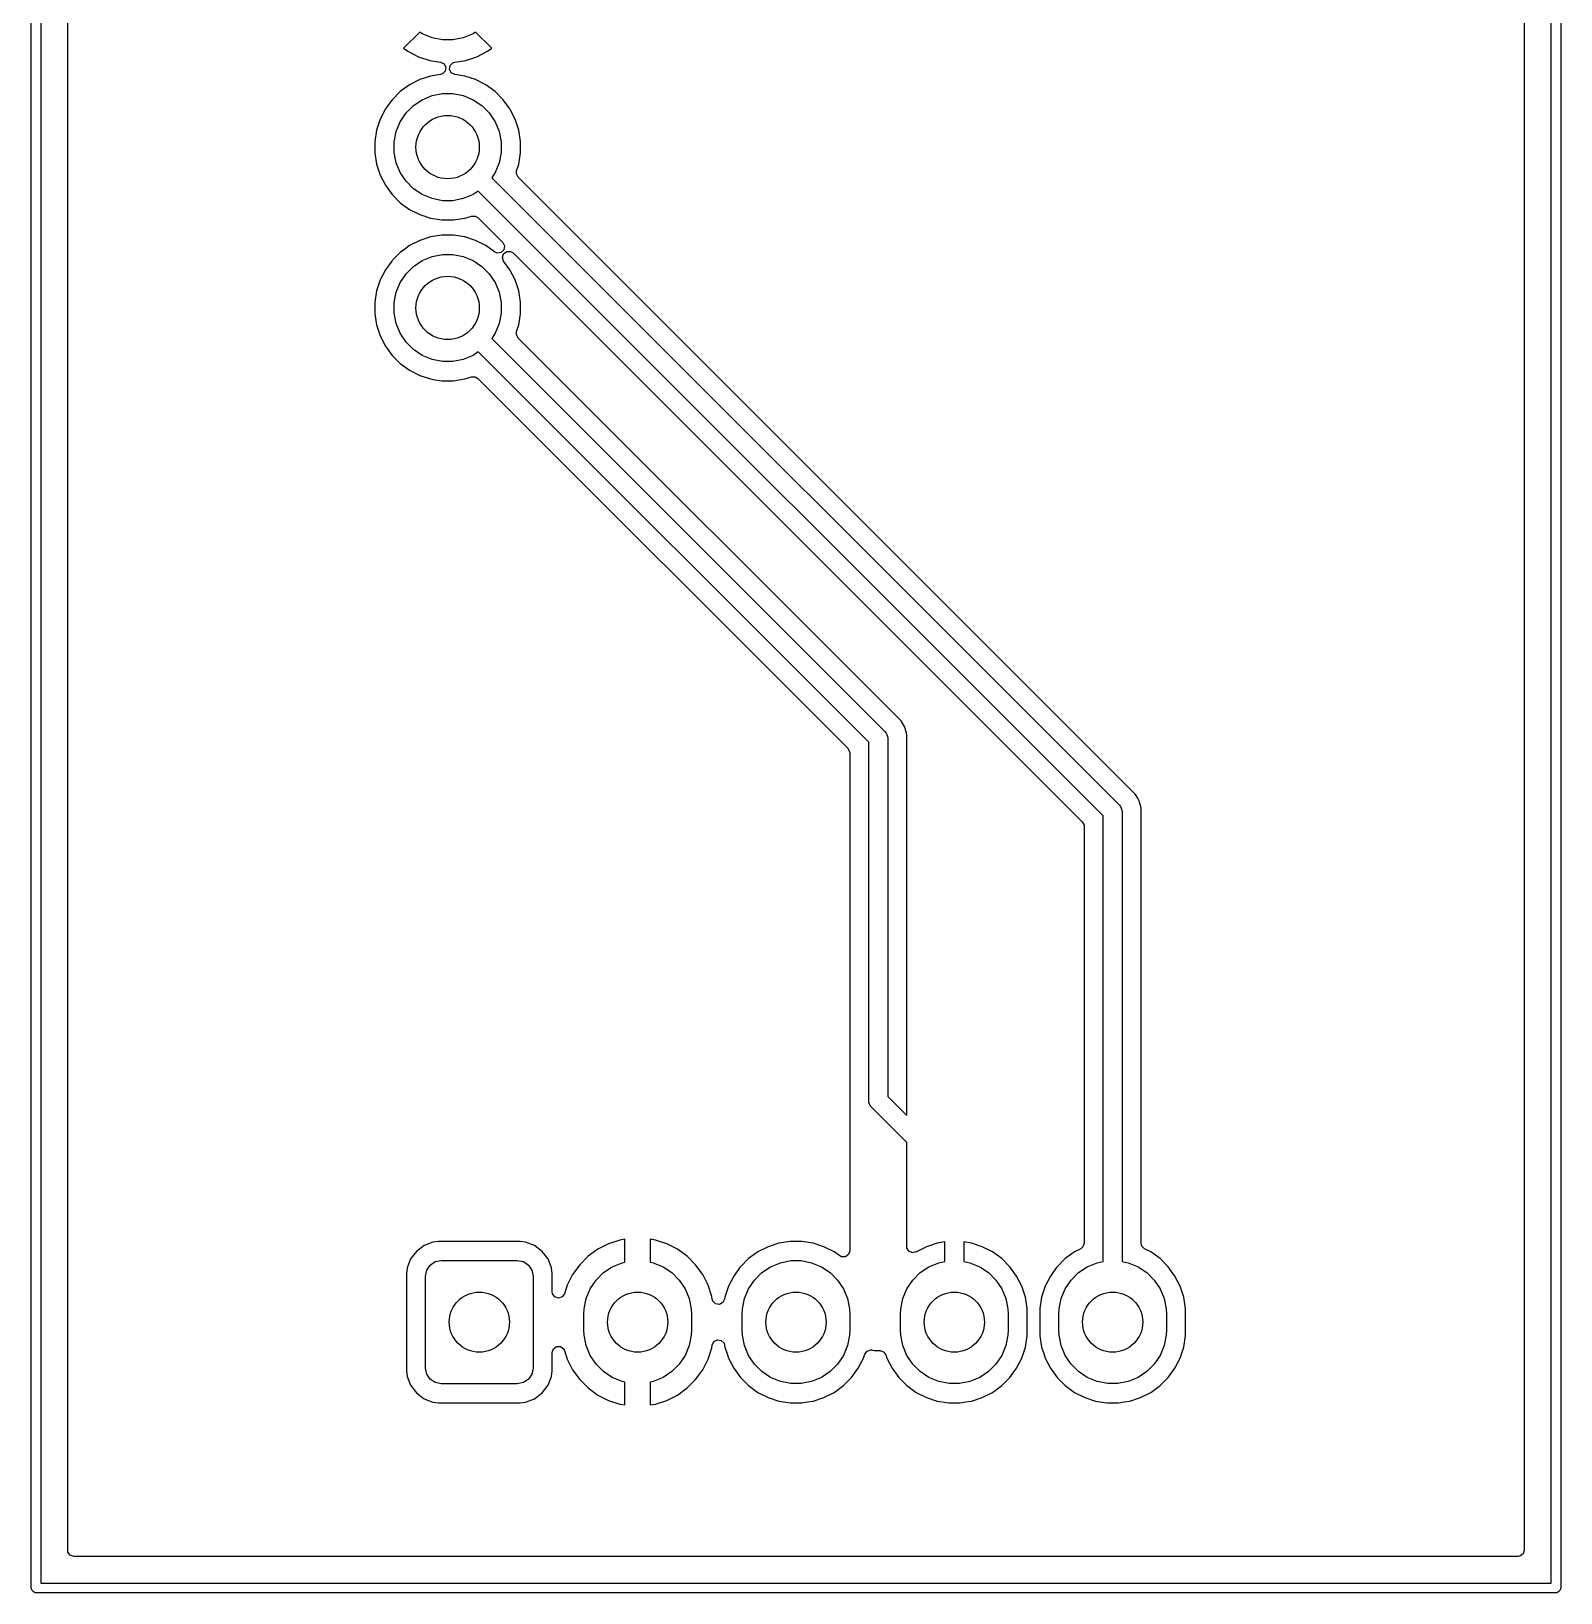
# Model space of a CAD drawing. Extents: x -0.1 to 24.1, y -48.1 to 0.1.
# Drawn here: x -0.07 to 24.07, y -48.07 to -23.41 of the extents above; entities that cross this region are included whole.
import ezdxf

# ---------------------------------------------------------------- set-up
doc = ezdxf.new("R2010")
doc.units = 0
doc.layers.add('BLACK', color=7, linetype='CONTINUOUS')

msp = doc.modelspace()

# ---------------------------------------------------------------- linework, layer by layer
at = {"layer": 'BLACK', "linetype": 'CONTINUOUS'}
for p, q in [((-0.075, -48), (-0.075, 0)), ((24.075, 0), (24.075, -48)), ((0.075, -0.075), (0.075, -47.925)), ((23.925, -47.925), (23.925, -0.075)), ((23.4995, -0.5995), (23.4995, -47.4005)), ((0.5005, -47.4005), (0.5005, -22.605554)), ((6.059685, -23.423155), (5.804715, -23.678126)), ((6.099313, -23.449633), (6.059685, -23.423155)), ((6.940312, -23.423156), (6.900687, -23.449633)), ((7.195283, -23.678127), (6.940312, -23.423156)), ((5.804715, -23.678126), (5.804715, -23.678127)), ((5.804715, -23.678127), (5.871057, -23.726328)), ((6.253258, -23.513399), (6.099313, -23.449633)), ((6.416685, -23.545907), (6.253258, -23.513399)), ((6.583315, -23.545907), (6.416685, -23.545907)), ((6.746742, -23.513399), (6.583315, -23.545907)), ((6.900687, -23.449633), (6.746742, -23.513399)), ((7.128939, -23.72633), (7.195283, -23.678127)), ((5.871057, -23.726328), (5.871063, -23.726332)), ((5.871063, -23.726332), (6.039364, -23.812085)), ((6.039364, -23.812085), (6.219003, -23.870453)), ((6.219003, -23.870453), (6.388365, -23.897277)), ((6.388365, -23.897277), (6.442881, -23.925054)), ((6.442881, -23.925054), (6.470659, -23.979571)), ((6.538911, -23.950113), (6.582176, -23.906848)), ((6.582176, -23.906848), (6.611634, -23.897277)), ((6.611634, -23.897277), (6.780996, -23.870453)), ((6.780996, -23.870453), (6.960635, -23.812085)), ((6.960635, -23.812085), (7.128939, -23.72633)), ((6.230593, -24.117828), (6.058362, -24.173788)), ((6.388365, -24.092839), (6.230593, -24.117828)), ((6.417823, -24.083268), (6.388365, -24.092839)), ((6.461088, -24.040003), (6.417823, -24.083268)), ((6.470659, -23.979571), (6.461088, -24.040003)), ((6.52934, -24.010545), (6.538911, -23.950113)), ((6.557117, -24.065061), (6.52934, -24.010545)), ((6.611634, -24.092839), (6.557117, -24.065061)), ((6.769406, -24.117828), (6.611634, -24.092839)), ((6.941637, -24.173788), (6.769406, -24.117828)), ((5.750499, -24.362447), (5.622447, -24.490499)), ((5.823752, -24.309225), (5.750499, -24.362447)), ((5.897008, -24.256002), (5.823752, -24.309225)), ((6.058362, -24.173788), (5.897008, -24.256002)), ((6.253258, -24.426601), (6.416685, -24.394093)), ((6.416685, -24.394093), (6.583315, -24.394093)), ((6.583315, -24.394093), (6.746742, -24.426601)), ((7.102991, -24.256002), (6.941637, -24.173788)), ((7.102993, -24.256003), (7.102991, -24.256002)), ((7.102994, -24.256004), (7.102993, -24.256003)), ((7.249501, -24.362447), (7.102994, -24.256004)), ((7.377553, -24.490499), (7.249501, -24.362447)), ((5.516002, -24.637008), (5.433788, -24.798362)), ((5.569225, -24.563752), (5.516002, -24.637008)), ((5.622447, -24.490499), (5.569225, -24.563752)), ((5.842941, -24.700766), (5.960766, -24.582941)), ((5.960766, -24.582941), (6.099313, -24.490367)), ((6.099313, -24.490367), (6.253258, -24.426601)), ((6.746742, -24.426601), (6.900687, -24.490367)), ((6.900687, -24.490367), (7.039234, -24.582941)), ((7.039234, -24.582941), (7.157059, -24.700766)), ((7.483996, -24.637006), (7.377553, -24.490499)), ((7.566211, -24.798361), (7.483996, -24.637006)), ((5.433788, -24.798362), (5.377828, -24.970593)), ((5.686601, -24.993258), (5.750367, -24.839313)), ((5.750367, -24.839313), (5.842941, -24.700766)), ((7.157059, -24.700766), (7.249633, -24.839313)), ((7.249633, -24.839313), (7.313399, -24.993258)), ((7.622171, -24.970591), (7.566211, -24.798361)), ((5.377828, -24.970593), (5.3495, -25.14945)), ((5.3495, -25.14945), (5.3495, -25.330549)), ((5.654093, -25.156685), (5.686601, -24.993258)), ((5.654093, -25.323315), (5.654093, -25.156685)), ((7.313399, -24.993258), (7.345907, -25.156685)), ((7.345907, -25.156685), (7.345907, -25.323315)), ((7.622171, -24.970593), (7.622171, -24.970591)), ((7.6505, -25.14945), (7.622171, -24.970593)), ((7.6505, -25.330549), (7.6505, -25.14945)), ((5.3495, -25.330549), (5.377828, -25.509406)), ((5.686601, -25.486742), (5.654093, -25.323315)), ((7.345907, -25.323315), (7.313399, -25.486742)), ((7.622171, -25.509409), (7.6505, -25.330549)), ((5.377828, -25.509406), (5.377829, -25.509409)), ((5.377829, -25.509409), (5.433789, -25.681639)), ((5.750367, -25.640687), (5.686601, -25.486742)), ((5.842941, -25.779234), (5.750367, -25.640687)), ((7.249633, -25.640687), (7.194833, -25.722701)), ((7.313399, -25.486742), (7.249633, -25.640687)), ((7.584404, -25.660561), (7.58803, -25.614483)), ((7.58803, -25.614483), (7.622171, -25.509409)), ((5.433789, -25.681639), (5.516004, -25.842994)), ((5.516004, -25.842994), (5.622447, -25.989501)), ((5.960766, -25.897059), (5.842941, -25.779234)), ((6.099313, -25.989633), (5.960766, -25.897059)), ((7.194833, -25.722701), (17.106066, -35.633934)), ((7.612181, -25.715078), (7.584404, -25.660561)), ((17.360489, -35.463386), (7.612181, -25.715078)), ((5.622447, -25.989501), (5.750499, -26.117553)), ((5.750499, -26.117553), (5.897006, -26.223996)), ((6.253258, -26.053399), (6.099313, -25.989633)), ((6.416685, -26.085907), (6.253258, -26.053399)), ((6.583315, -26.085907), (6.416685, -26.085907)), ((6.746742, -26.053399), (6.583315, -26.085907)), ((6.900687, -25.989633), (6.746742, -26.053399)), ((6.982701, -25.934833), (6.900687, -25.989633)), ((16.85, -35.802132), (6.982701, -25.934833)), ((5.897006, -26.223996), (6.058361, -26.306211)), ((6.058361, -26.306211), (6.230591, -26.362171)), ((6.230591, -26.362171), (6.302136, -26.373502)), ((6.302136, -26.373502), (6.409451, -26.3905)), ((6.409451, -26.3905), (6.409454, -26.3905)), ((6.409454, -26.3905), (6.590549, -26.3905)), ((6.590549, -26.3905), (6.76941, -26.362171)), ((6.76941, -26.362171), (6.807444, -26.349812)), ((6.807444, -26.349812), (6.874482, -26.32803)), ((6.874482, -26.32803), (6.935666, -26.32803)), ((6.935666, -26.32803), (6.975078, -26.352181)), ((6.975078, -26.352181), (7.368744, -26.745847)), ((6.409451, -26.6295), (6.230593, -26.657828)), ((6.409454, -26.6295), (6.409451, -26.6295)), ((6.590546, -26.6295), (6.409454, -26.6295)), ((6.590549, -26.6295), (6.590546, -26.6295)), ((6.769406, -26.657828), (6.590549, -26.6295)), ((5.823752, -26.849225), (5.750499, -26.902447)), ((5.897008, -26.796002), (5.823752, -26.849225)), ((6.058362, -26.713788), (5.897008, -26.796002)), ((6.230593, -26.657828), (6.058362, -26.713788)), ((6.941637, -26.713788), (6.769406, -26.657828)), ((7.102991, -26.796002), (6.941637, -26.713788)), ((7.102993, -26.796003), (7.102991, -26.796002)), ((7.102994, -26.796004), (7.102993, -26.796003)), ((7.240552, -26.895945), (7.102994, -26.796004)), ((7.38695, -26.860796), (7.343685, -26.904061)), ((7.368744, -26.745847), (7.396521, -26.800364)), ((7.396521, -26.800364), (7.38695, -26.860796)), ((5.615944, -27.03945), (5.516002, -27.177008)), ((5.622447, -27.030499), (5.615944, -27.03945)), ((5.750499, -26.902447), (5.622447, -27.030499)), ((5.842941, -27.240766), (5.960766, -27.122941)), ((5.960766, -27.122941), (6.099313, -27.030367)), ((6.099313, -27.030367), (6.253258, -26.966601)), ((6.253258, -26.966601), (6.416685, -26.934093)), ((6.416685, -26.934093), (6.583315, -26.934093)), ((6.583315, -26.934093), (6.746742, -26.966601)), ((6.746742, -26.966601), (6.900687, -27.030367)), ((6.900687, -27.030367), (7.039234, -27.122941)), ((7.039234, -27.122941), (7.157059, -27.240766)), ((7.283253, -26.913632), (7.240552, -26.895945)), ((7.343685, -26.904061), (7.283253, -26.913632)), ((7.365148, -26.981259), (7.384055, -26.923068)), ((7.384053, -27.039446), (7.365148, -26.981259)), ((7.483996, -27.177006), (7.384053, -27.039446)), ((7.384055, -26.923068), (7.433555, -26.887104)), ((7.433555, -26.887104), (7.494741, -26.887104)), ((7.494741, -26.887104), (7.534152, -26.911255)), ((7.534152, -26.911255), (16.520504, -35.897607)), ((5.433788, -27.338362), (5.377828, -27.510593)), ((5.516002, -27.177008), (5.433788, -27.338362)), ((5.750367, -27.379313), (5.842941, -27.240766)), ((7.157059, -27.240766), (7.249633, -27.379313)), ((7.566211, -27.338361), (7.483996, -27.177006)), ((7.622171, -27.510591), (7.566211, -27.338361)), ((5.377828, -27.510593), (5.3495, -27.68945)), ((5.654093, -27.696685), (5.686601, -27.533258)), ((5.686601, -27.533258), (5.750367, -27.379313)), ((7.249633, -27.379313), (7.313399, -27.533258)), ((7.313399, -27.533258), (7.345907, -27.696685)), ((7.622171, -27.510593), (7.622171, -27.510591)), ((7.6505, -27.68945), (7.622171, -27.510593)), ((5.3495, -27.68945), (5.3495, -27.870549)), ((5.3495, -27.870549), (5.377828, -28.049406)), ((5.654093, -27.863315), (5.654093, -27.696685)), ((5.686601, -28.026742), (5.654093, -27.863315)), ((7.345907, -27.863315), (7.313399, -28.026742)), ((7.345907, -27.696685), (7.345907, -27.863315)), ((7.622171, -28.049409), (7.6505, -27.870549)), ((7.6505, -27.870549), (7.6505, -27.68945)), ((5.377828, -28.049406), (5.377829, -28.049409)), ((5.377829, -28.049409), (5.433789, -28.221639)), ((5.750367, -28.180687), (5.686601, -28.026742)), ((7.313399, -28.026742), (7.249633, -28.180687)), ((7.58803, -28.154483), (7.622171, -28.049409)), ((5.433789, -28.221639), (5.516004, -28.382994)), ((5.842941, -28.319234), (5.750367, -28.180687)), ((5.960766, -28.437059), (5.842941, -28.319234)), ((7.249633, -28.180687), (7.194833, -28.262701)), ((7.194833, -28.262701), (13.404366, -34.472234)), ((7.584404, -28.200561), (7.58803, -28.154483)), ((7.612181, -28.255078), (7.584404, -28.200561)), ((13.658789, -34.301686), (7.612181, -28.255078)), ((5.516004, -28.382994), (5.622447, -28.529501)), ((5.622447, -28.529501), (5.750499, -28.657553)), ((6.099313, -28.529633), (5.960766, -28.437059)), ((6.253258, -28.593399), (6.099313, -28.529633)), ((6.416685, -28.625907), (6.253258, -28.593399)), ((6.746742, -28.593399), (6.583315, -28.625907)), ((6.900687, -28.529633), (6.746742, -28.593399)), ((6.982701, -28.474833), (6.900687, -28.529633)), ((13.1483, -34.640432), (6.982701, -28.474833)), ((5.750499, -28.657553), (5.897006, -28.763996)), ((5.897006, -28.763996), (6.058361, -28.846211)), ((6.058361, -28.846211), (6.230591, -28.902171)), ((6.583315, -28.625907), (6.416685, -28.625907)), ((6.230591, -28.902171), (6.302136, -28.913502)), ((6.302136, -28.913502), (6.409451, -28.9305)), ((6.409451, -28.9305), (6.409454, -28.9305)), ((6.409454, -28.9305), (6.590549, -28.9305)), ((6.590549, -28.9305), (6.76941, -28.902171)), ((6.76941, -28.902171), (6.807444, -28.889812)), ((6.807444, -28.889812), (6.874482, -28.86803)), ((6.874482, -28.86803), (6.935666, -28.86803)), ((6.935666, -28.86803), (6.975078, -28.892181)), ((6.975078, -28.892181), (12.818804, -34.735907)), ((13.404366, -34.472234), (13.423021, -34.494965)), ((13.423021, -34.494965), (13.432973, -34.518992)), ((13.432973, -34.518992), (13.445418, -34.549036)), ((13.65879, -34.301688), (13.658789, -34.301686)), ((13.658791, -34.301689), (13.65879, -34.301688)), ((13.658792, -34.30169), (13.658791, -34.301689)), ((13.718099, -34.404412), (13.658792, -34.30169)), ((13.718099, -34.404414), (13.718099, -34.404412)), ((13.7488, -34.518992), (13.718099, -34.404414)), ((13.7488, -40.536668), (13.7488, -34.518992)), ((12.818804, -34.735907), (12.846581, -34.790424)), ((13.1483, -40.2983), (13.1483, -34.640432)), ((13.445418, -34.549036), (13.4483, -34.5783)), ((13.4483, -34.5783), (13.4483, -40.236168)), ((12.846581, -34.790424), (12.8478, -34.805911)), ((12.8478, -34.805911), (12.8478, -42.674567)), ((17.394731, -35.522696), (17.360489, -35.463386)), ((17.106066, -35.633934), (17.124721, -35.656664)), ((17.124721, -35.656664), (17.134673, -35.680691)), ((17.134673, -35.680691), (17.147118, -35.710736)), ((17.147118, -35.710736), (17.15, -35.74)), ((17.15, -35.74), (17.15, -42.842357)), ((17.419799, -35.566114), (17.394731, -35.522696)), ((17.4505, -35.680691), (17.419799, -35.566114)), ((17.4505, -35.680692), (17.4505, -35.680691)), ((17.4505, -42.552636), (17.4505, -35.680692)), ((16.520504, -35.897607), (16.548281, -35.952124)), ((16.548281, -35.952124), (16.5495, -35.967611)), ((16.5495, -35.967611), (16.5495, -42.552636)), ((16.85, -42.842357), (16.85, -35.802132)), ((13.151182, -40.327563), (13.1483, -40.2983)), ((13.173579, -40.381635), (13.151182, -40.327563)), ((13.192234, -40.404366), (13.173579, -40.381635)), ((13.7488, -40.960932), (13.192234, -40.404366)), ((13.4483, -40.236168), (13.7488, -40.536668)), ((13.7488, -42.605047), (13.7488, -40.960932)), ((6.127656, -42.59064), (6.007081, -42.682075)), ((6.12766, -42.590637), (6.127656, -42.59064)), ((6.268434, -42.535123), (6.12766, -42.590637)), ((6.356893, -42.5245), (6.268434, -42.535123)), ((6.356898, -42.5245), (6.356893, -42.5245)), ((7.643102, -42.5245), (6.356898, -42.5245)), ((7.643106, -42.5245), (7.643102, -42.5245)), ((7.731565, -42.535123), (7.643106, -42.5245)), ((7.872339, -42.590637), (7.731565, -42.535123)), ((7.872341, -42.590638), (7.872339, -42.590637)), ((7.872342, -42.590639), (7.872341, -42.590638)), ((7.992922, -42.682078), (7.872342, -42.590639)), ((8.871059, -42.648669), (8.718257, -42.759686)), ((8.871063, -42.648667), (8.871059, -42.648669)), ((9.039364, -42.562914), (8.871063, -42.648667)), ((9.219002, -42.504547), (9.039364, -42.562914)), ((9.299999, -42.491717), (9.219002, -42.504547)), ((9.3, -42.491718), (9.299999, -42.491717)), ((9.3, -42.852303), (9.3, -42.491718)), ((9.780997, -42.504547), (9.7, -42.491717)), ((9.7, -42.491717), (9.7, -42.852303)), ((9.960635, -42.562914), (9.780997, -42.504547)), ((10.128936, -42.648667), (9.960635, -42.562914)), ((10.12894, -42.648669), (10.128936, -42.648667)), ((10.281742, -42.759686), (10.12894, -42.648669)), ((11.558362, -42.608788), (11.397008, -42.691002)), ((11.730593, -42.552828), (11.558362, -42.608788)), ((11.909451, -42.5245), (11.730593, -42.552828)), ((11.909454, -42.5245), (11.909451, -42.5245)), ((12.090546, -42.5245), (11.909454, -42.5245)), ((12.090549, -42.5245), (12.090546, -42.5245)), ((12.269406, -42.552828), (12.090549, -42.5245)), ((12.441637, -42.608788), (12.269406, -42.552828)), ((12.602993, -42.691003), (12.441637, -42.608788)), ((13.751532, -42.628143), (13.7488, -42.605047)), ((13.783492, -42.680317), (13.751532, -42.628143)), ((14.058362, -42.608788), (13.89354, -42.69277)), ((14.230593, -42.552828), (14.058362, -42.608788)), ((14.35, -42.533916), (14.230593, -42.552828)), ((14.35, -42.842357), (14.35, -42.533916)), ((14.769406, -42.552828), (14.65, -42.533916)), ((14.65, -42.533916), (14.65, -42.842357)), ((14.941637, -42.608788), (14.769406, -42.552828)), ((15.102991, -42.691002), (14.941637, -42.608788)), ((16.495446, -42.640845), (16.397011, -42.691)), ((16.530593, -42.610827), (16.495446, -42.640845)), ((16.5495, -42.552636), (16.530593, -42.610827)), ((17.46129, -42.597581), (17.4505, -42.552636)), ((17.504554, -42.640845), (17.46129, -42.597581)), ((17.602988, -42.691), (17.504554, -42.640845)), ((5.915637, -42.80266), (5.860123, -42.943434)), ((5.91564, -42.802656), (5.915637, -42.80266)), ((6.007075, -42.682081), (5.91564, -42.802656)), ((6.007081, -42.682075), (6.007075, -42.682081)), ((6.16903, -42.979329), (6.223223, -42.898223)), ((6.223223, -42.898223), (6.304329, -42.84403)), ((6.304329, -42.84403), (6.4, -42.825)), ((6.4, -42.825), (7.6, -42.825)), ((7.6, -42.825), (7.695671, -42.84403)), ((7.695671, -42.84403), (7.776777, -42.898223)), ((7.776777, -42.898223), (7.83097, -42.979329)), ((8.084361, -42.802658), (7.992922, -42.682078)), ((8.139877, -42.943436), (8.084361, -42.802658)), ((8.584686, -42.893257), (8.473669, -43.046059)), ((8.718257, -42.759686), (8.584686, -42.893257)), ((9.099313, -42.925367), (9.253258, -42.861601)), ((9.253258, -42.861601), (9.3, -42.852303)), ((9.7, -42.852303), (9.746742, -42.861601)), ((9.746742, -42.861601), (9.900687, -42.925367)), ((10.415313, -42.893257), (10.281742, -42.759686)), ((10.52633, -43.046059), (10.415313, -42.893257)), ((11.250499, -42.797447), (11.122447, -42.925499)), ((11.339536, -42.732758), (11.250499, -42.797447)), ((11.397008, -42.691002), (11.339536, -42.732758)), ((11.599313, -42.925367), (11.753258, -42.861601)), ((11.753258, -42.861601), (11.916685, -42.829093)), ((11.916685, -42.829093), (12.083315, -42.829093)), ((12.083315, -42.829093), (12.246742, -42.861601)), ((12.246742, -42.861601), (12.400687, -42.925367)), ((12.602997, -42.691005), (12.602993, -42.691003)), ((12.69061, -42.75466), (12.602997, -42.691005)), ((12.718207, -42.768722), (12.69061, -42.75466)), ((12.779393, -42.768722), (12.718207, -42.768722)), ((12.828893, -42.732758), (12.779393, -42.768722)), ((12.8478, -42.674567), (12.828893, -42.732758)), ((13.840017, -42.703741), (13.783492, -42.680317)), ((13.892691, -42.691103), (13.840017, -42.703741)), ((13.89354, -42.69277), (13.892691, -42.691103)), ((14.099313, -42.925367), (14.253258, -42.861601)), ((14.253258, -42.861601), (14.35, -42.842357)), ((14.65, -42.842357), (14.746742, -42.861601)), ((14.746742, -42.861601), (14.900687, -42.925367)), ((15.102993, -42.691003), (15.102991, -42.691002)), ((15.102994, -42.691004), (15.102993, -42.691003)), ((15.249501, -42.797447), (15.102994, -42.691004)), ((15.377553, -42.925499), (15.249501, -42.797447)), ((16.250499, -42.797447), (16.122447, -42.925499)), ((16.339536, -42.732758), (16.250499, -42.797447)), ((16.397009, -42.691001), (16.339536, -42.732758)), ((16.397011, -42.691), (16.397009, -42.691001)), ((16.599313, -42.925367), (16.753258, -42.861601)), ((16.753258, -42.861601), (16.85, -42.842357)), ((17.15, -42.842357), (17.246742, -42.861601)), ((17.246742, -42.861601), (17.400687, -42.925367)), ((17.60299, -42.691001), (17.602988, -42.691)), ((17.60313, -42.691103), (17.60299, -42.691001)), ((17.749501, -42.797447), (17.60313, -42.691103)), ((17.877553, -42.925499), (17.749501, -42.797447)), ((5.860123, -42.943434), (5.8495, -43.031893)), ((5.8495, -43.031893), (5.8495, -44.568106)), ((6.15, -43.075), (6.16903, -42.979329)), ((6.15, -44.525), (6.15, -43.075)), ((7.83097, -42.979329), (7.85, -43.075)), ((7.85, -43.075), (7.85, -44.525)), ((8.150499, -43.031893), (8.139877, -42.943436)), ((8.1505, -43.031899), (8.150499, -43.031893)), ((8.1505, -43.319989), (8.1505, -43.031899)), ((8.473667, -43.046063), (8.387914, -43.214364)), ((8.473669, -43.046059), (8.473667, -43.046063)), ((8.750367, -43.274313), (8.842941, -43.135766)), ((8.842941, -43.135766), (8.960766, -43.017941)), ((8.960766, -43.017941), (9.099313, -42.925367)), ((9.900687, -42.925367), (10.039234, -43.017941)), ((10.039234, -43.017941), (10.157059, -43.135766)), ((10.157059, -43.135766), (10.249633, -43.274313)), ((10.526332, -43.046063), (10.52633, -43.046059)), ((10.612085, -43.214364), (10.526332, -43.046063)), ((11.016002, -43.072008), (10.933788, -43.233362)), ((11.109417, -42.943434), (11.016002, -43.072008)), ((11.122447, -42.925499), (11.109417, -42.943434)), ((11.250367, -43.274313), (11.342941, -43.135766)), ((11.342941, -43.135766), (11.460766, -43.017941)), ((11.460766, -43.017941), (11.599313, -42.925367)), ((12.400687, -42.925367), (12.539234, -43.017941)), ((12.539234, -43.017941), (12.657059, -43.135766)), ((12.657059, -43.135766), (12.749633, -43.274313)), ((13.750367, -43.274313), (13.842941, -43.135766)), ((13.842941, -43.135766), (13.960766, -43.017941)), ((13.960766, -43.017941), (14.099313, -42.925367)), ((14.900687, -42.925367), (15.039234, -43.017941)), ((15.039234, -43.017941), (15.157059, -43.135766)), ((15.157059, -43.135766), (15.249633, -43.274313)), ((15.483996, -43.072006), (15.377553, -42.925499)), ((15.566211, -43.233361), (15.483996, -43.072006)), ((16.016002, -43.072008), (15.933788, -43.233362)), ((16.109417, -42.943434), (16.016002, -43.072008)), ((16.122447, -42.925499), (16.109417, -42.943434)), ((16.250367, -43.274313), (16.342941, -43.135766)), ((16.342941, -43.135766), (16.460766, -43.017941)), ((16.460766, -43.017941), (16.599313, -42.925367)), ((17.400687, -42.925367), (17.539234, -43.017941)), ((17.539234, -43.017941), (17.657059, -43.135766)), ((17.657059, -43.135766), (17.749633, -43.274313)), ((17.983996, -43.072006), (17.877553, -42.925499)), ((18.066211, -43.233361), (17.983996, -43.072006)), ((8.155345, -43.350582), (8.1505, -43.319989)), ((8.191309, -43.400082), (8.155345, -43.350582)), ((8.2495, -43.418989), (8.191309, -43.400082)), ((8.307691, -43.400082), (8.2495, -43.418989)), ((8.343655, -43.350582), (8.307691, -43.400082)), ((8.387914, -43.214364), (8.343655, -43.350582)), ((8.686601, -43.428258), (8.750367, -43.274313)), ((10.249633, -43.274313), (10.313399, -43.428258)), ((10.670453, -43.394003), (10.612085, -43.214364)), ((10.677277, -43.437089), (10.670453, -43.394003)), ((10.877828, -43.405592), (10.872839, -43.437091)), ((10.933788, -43.233362), (10.877828, -43.405592)), ((11.186601, -43.428258), (11.250367, -43.274313)), ((12.749633, -43.274313), (12.813399, -43.428258)), ((13.686601, -43.428258), (13.750367, -43.274313)), ((15.249633, -43.274313), (15.313399, -43.428258)), ((15.622171, -43.405591), (15.566211, -43.233361)), ((15.622171, -43.405592), (15.622171, -43.405591)), ((15.622171, -43.405593), (15.622171, -43.405592)), ((15.6505, -43.58445), (15.622171, -43.405593)), ((15.877828, -43.405593), (15.8495, -43.58445)), ((15.933788, -43.233362), (15.877828, -43.405593)), ((16.186601, -43.428258), (16.250367, -43.274313)), ((17.749633, -43.274313), (17.813399, -43.428258)), ((18.122171, -43.405591), (18.066211, -43.233361)), ((18.122171, -43.405592), (18.122171, -43.405591)), ((18.122171, -43.405593), (18.122171, -43.405592)), ((18.1505, -43.58445), (18.122171, -43.405593)), ((8.65, -43.675), (8.654093, -43.591685)), ((8.654093, -43.591685), (8.686601, -43.428258)), ((10.313399, -43.428258), (10.345907, -43.591685)), ((10.345907, -43.591685), (10.35, -43.675)), ((10.686848, -43.466547), (10.677277, -43.437089)), ((10.730112, -43.509812), (10.686848, -43.466547)), ((10.790544, -43.519384), (10.730112, -43.509812)), ((10.845061, -43.491608), (10.790544, -43.519384)), ((10.872839, -43.437091), (10.845061, -43.491608)), ((11.15, -43.675), (11.154093, -43.591685)), ((11.154093, -43.591685), (11.186601, -43.428258)), ((12.813399, -43.428258), (12.845907, -43.591685)), ((12.845907, -43.591685), (12.85, -43.675)), ((13.65, -43.675), (13.654093, -43.591685)), ((13.654093, -43.591685), (13.686601, -43.428258)), ((15.313399, -43.428258), (15.345907, -43.591685)), ((15.345907, -43.591685), (15.35, -43.675)), ((15.6505, -43.584454), (15.6505, -43.58445)), ((15.6505, -44.015546), (15.6505, -43.584454)), ((15.8495, -43.58445), (15.8495, -44.015549)), ((16.15, -43.675), (16.154093, -43.591685)), ((16.154093, -43.591685), (16.186601, -43.428258)), ((17.813399, -43.428258), (17.845907, -43.591685)), ((17.845907, -43.591685), (17.85, -43.675)), ((18.1505, -43.584454), (18.1505, -43.58445)), ((18.1505, -44.015546), (18.1505, -43.584454)), ((8.65, -43.925), (8.65, -43.675)), ((10.35, -43.675), (10.35, -43.925)), ((11.15, -43.925), (11.15, -43.675)), ((12.85, -43.675), (12.85, -43.925)), ((13.65, -43.925), (13.65, -43.675)), ((15.35, -43.675), (15.35, -43.925)), ((16.15, -43.925), (16.15, -43.675)), ((17.85, -43.675), (17.85, -43.925)), ((8.654093, -44.008315), (8.65, -43.925)), ((8.686601, -44.171742), (8.654093, -44.008315)), ((10.345907, -44.008315), (10.313399, -44.171742)), ((10.35, -43.925), (10.345907, -44.008315)), ((10.677277, -44.16291), (10.705054, -44.108393)), ((10.705054, -44.108393), (10.75957, -44.080615)), ((10.75957, -44.080615), (10.820002, -44.090186)), ((10.820002, -44.090186), (10.863267, -44.13345)), ((10.863267, -44.13345), (10.872839, -44.162908)), ((11.154093, -44.008315), (11.15, -43.925)), ((11.186601, -44.171742), (11.154093, -44.008315)), ((12.845907, -44.008315), (12.813399, -44.171742)), ((12.85, -43.925), (12.845907, -44.008315)), ((13.654093, -44.008315), (13.65, -43.925)), ((13.686601, -44.171742), (13.654093, -44.008315)), ((15.345907, -44.008315), (15.313399, -44.171742)), ((15.35, -43.925), (15.345907, -44.008315)), ((15.622171, -44.194409), (15.6505, -44.015546)), ((15.8495, -44.015549), (15.877828, -44.194406)), ((16.154093, -44.008315), (16.15, -43.925)), ((16.186601, -44.171742), (16.154093, -44.008315)), ((17.845907, -44.008315), (17.813399, -44.171742)), ((17.85, -43.925), (17.845907, -44.008315)), ((18.122171, -44.194409), (18.1505, -44.015546)), ((8.1505, -44.28001), (8.169407, -44.221819)), ((8.1505, -44.568102), (8.1505, -44.28001)), ((8.169407, -44.221819), (8.218907, -44.185855)), ((8.218907, -44.185855), (8.280093, -44.185855)), ((8.280093, -44.185855), (8.329593, -44.221819)), ((8.329593, -44.221819), (8.343655, -44.249418)), ((8.343655, -44.249418), (8.387913, -44.385633)), ((8.387913, -44.385633), (8.473667, -44.553936)), ((8.750367, -44.325687), (8.686601, -44.171742)), ((8.842941, -44.464234), (8.750367, -44.325687)), ((10.249633, -44.325687), (10.157059, -44.464234)), ((10.313399, -44.171742), (10.249633, -44.325687)), ((10.526332, -44.553936), (10.612085, -44.385635)), ((10.612085, -44.385635), (10.670453, -44.205996)), ((10.670453, -44.205996), (10.677277, -44.16291)), ((10.872839, -44.162908), (10.877828, -44.194407)), ((10.877828, -44.194407), (10.918281, -44.318909)), ((10.918281, -44.318909), (10.933789, -44.366639)), ((10.933789, -44.366639), (11.016004, -44.527994)), ((11.250367, -44.325687), (11.186601, -44.171742)), ((11.342941, -44.464234), (11.250367, -44.325687)), ((12.749633, -44.325687), (12.657059, -44.464234)), ((12.813399, -44.171742), (12.749633, -44.325687)), ((12.983996, -44.527994), (13.066211, -44.366639)), ((13.066211, -44.366639), (13.08573, -44.306562)), ((13.08573, -44.306562), (13.121693, -44.257062)), ((13.121693, -44.257062), (13.179883, -44.238154)), ((13.179883, -44.238154), (13.188328, -44.238515)), ((13.188328, -44.238515), (13.197048, -44.239261)), ((13.197048, -44.239261), (13.238991, -44.2505)), ((13.238991, -44.2505), (13.328351, -44.2505)), ((13.328351, -44.2505), (13.332569, -44.250861)), ((13.332569, -44.250861), (13.357041, -44.261194)), ((13.357041, -44.261194), (13.382317, -44.269407)), ((13.382317, -44.269407), (13.384895, -44.272956)), ((13.384895, -44.272956), (13.388935, -44.274662)), ((13.388935, -44.274662), (13.40266, -44.297407)), ((13.40266, -44.297407), (13.418279, -44.318905)), ((13.418279, -44.318905), (13.418281, -44.318909)), ((13.418281, -44.318909), (13.433787, -44.366636)), ((13.433787, -44.366636), (13.433788, -44.366637)), ((13.433788, -44.366637), (13.433789, -44.366639)), ((13.433789, -44.366639), (13.516004, -44.527994)), ((13.750367, -44.325687), (13.686601, -44.171742)), ((13.842941, -44.464234), (13.750367, -44.325687)), ((15.249633, -44.325687), (15.157059, -44.464234)), ((15.313399, -44.171742), (15.249633, -44.325687)), ((15.483996, -44.527994), (15.566211, -44.366639)), ((15.566211, -44.366639), (15.622171, -44.194409)), ((15.877828, -44.194406), (15.911294, -44.297407)), ((15.911294, -44.297407), (15.933789, -44.366639)), ((15.933789, -44.366639), (16.016004, -44.527994)), ((16.250367, -44.325687), (16.186601, -44.171742)), ((16.342941, -44.464234), (16.250367, -44.325687)), ((17.749633, -44.325687), (17.657059, -44.464234)), ((17.813399, -44.171742), (17.749633, -44.325687)), ((17.983996, -44.527994), (18.066211, -44.366639)), ((18.066211, -44.366639), (18.122171, -44.194409)), ((5.8495, -44.568106), (5.860123, -44.656565)), ((6.16903, -44.620671), (6.15, -44.525)), ((6.223223, -44.701777), (6.16903, -44.620671)), ((7.83097, -44.620671), (7.776777, -44.701777)), ((7.85, -44.525), (7.83097, -44.620671)), ((8.139877, -44.656564), (8.1505, -44.568102)), ((8.473667, -44.553936), (8.473669, -44.55394)), ((8.473669, -44.55394), (8.584686, -44.706742)), ((8.960766, -44.582059), (8.842941, -44.464234)), ((9.099313, -44.674633), (8.960766, -44.582059)), ((10.039234, -44.582059), (9.900687, -44.674633)), ((10.157059, -44.464234), (10.039234, -44.582059)), ((10.415313, -44.706742), (10.52633, -44.55394)), ((10.52633, -44.55394), (10.526332, -44.553936)), ((11.016004, -44.527994), (11.122447, -44.674501)), ((11.460766, -44.582059), (11.342941, -44.464234)), ((11.599313, -44.674633), (11.460766, -44.582059)), ((12.539234, -44.582059), (12.400687, -44.674633)), ((12.657059, -44.464234), (12.539234, -44.582059)), ((12.877553, -44.674501), (12.983996, -44.527994)), ((13.516004, -44.527994), (13.622447, -44.674501)), ((13.960766, -44.582059), (13.842941, -44.464234)), ((14.099313, -44.674633), (13.960766, -44.582059)), ((15.039234, -44.582059), (14.900687, -44.674633)), ((15.157059, -44.464234), (15.039234, -44.582059)), ((15.377553, -44.674501), (15.483996, -44.527994)), ((16.016004, -44.527994), (16.122447, -44.674501)), ((16.460766, -44.582059), (16.342941, -44.464234)), ((16.599313, -44.674633), (16.460766, -44.582059)), ((17.539234, -44.582059), (17.400687, -44.674633)), ((17.657059, -44.464234), (17.539234, -44.582059)), ((17.877553, -44.674501), (17.983996, -44.527994)), ((5.860123, -44.656565), (5.915637, -44.797339)), ((5.915637, -44.797339), (5.915638, -44.797341)), ((5.915638, -44.797341), (5.915639, -44.797342)), ((5.915639, -44.797342), (6.007078, -44.917922)), ((6.304329, -44.75597), (6.223223, -44.701777)), ((6.4, -44.775), (6.304329, -44.75597)), ((7.6, -44.775), (6.4, -44.775)), ((7.695671, -44.75597), (7.6, -44.775)), ((7.776777, -44.701777), (7.695671, -44.75597)), ((7.992922, -44.917922), (8.084361, -44.797342)), ((8.084361, -44.797342), (8.139877, -44.656564)), ((8.584686, -44.706742), (8.718257, -44.840313)), ((8.718257, -44.840313), (8.871059, -44.95133)), ((9.253258, -44.738399), (9.099313, -44.674633)), ((9.3, -44.747696), (9.253258, -44.738399)), ((9.3, -45.108281), (9.3, -44.747696)), ((9.746742, -44.738399), (9.7, -44.747696)), ((9.7, -44.747696), (9.7, -45.10828)), ((9.900687, -44.674633), (9.746742, -44.738399)), ((10.12894, -44.95133), (10.281742, -44.840313)), ((10.281742, -44.840313), (10.415313, -44.706742)), ((11.122447, -44.674501), (11.250499, -44.802553)), ((11.250499, -44.802553), (11.397006, -44.908996)), ((11.753258, -44.738399), (11.599313, -44.674633)), ((11.916685, -44.770907), (11.753258, -44.738399)), ((12.083315, -44.770907), (11.916685, -44.770907)), ((12.246742, -44.738399), (12.083315, -44.770907)), ((12.400687, -44.674633), (12.246742, -44.738399)), ((12.602994, -44.908996), (12.749501, -44.802553)), ((12.749501, -44.802553), (12.877553, -44.674501)), ((13.622447, -44.674501), (13.750499, -44.802553)), ((13.750499, -44.802553), (13.897006, -44.908996)), ((14.253258, -44.738399), (14.099313, -44.674633)), ((14.416685, -44.770907), (14.253258, -44.738399)), ((14.583315, -44.770907), (14.416685, -44.770907)), ((14.746742, -44.738399), (14.583315, -44.770907)), ((14.900687, -44.674633), (14.746742, -44.738399)), ((15.102994, -44.908996), (15.249501, -44.802553)), ((15.249501, -44.802553), (15.377553, -44.674501)), ((16.122447, -44.674501), (16.250499, -44.802553)), ((16.250499, -44.802553), (16.397006, -44.908996)), ((16.753258, -44.738399), (16.599313, -44.674633)), ((16.916685, -44.770907), (16.753258, -44.738399)), ((17.083315, -44.770907), (16.916685, -44.770907)), ((17.246742, -44.738399), (17.083315, -44.770907)), ((17.400687, -44.674633), (17.246742, -44.738399)), ((17.602994, -44.908996), (17.749501, -44.802553)), ((17.749501, -44.802553), (17.877553, -44.674501)), ((6.007078, -44.917922), (6.127658, -45.009361)), ((6.127658, -45.009361), (6.127659, -45.009361)), ((6.127659, -45.009361), (6.12766, -45.009362)), ((6.12766, -45.009362), (6.197961, -45.037085)), ((6.197961, -45.037085), (6.268436, -45.064877)), ((6.268436, -45.064877), (6.356898, -45.0755)), ((6.356898, -45.0755), (6.3569, -45.0755)), ((6.3569, -45.0755), (7.6431, -45.0755)), ((7.6431, -45.0755), (7.643102, -45.0755)), ((7.643102, -45.0755), (7.731564, -45.064877)), ((7.731564, -45.064877), (7.872342, -45.009361)), ((7.872342, -45.009361), (7.992922, -44.917922)), ((8.871059, -44.95133), (8.871063, -44.951332)), ((8.871063, -44.951332), (9.039364, -45.037085)), ((9.039364, -45.037085), (9.219003, -45.095453)), ((9.219003, -45.095453), (9.3, -45.108281)), ((9.7, -45.10828), (9.780996, -45.095453)), ((9.780996, -45.095453), (9.960635, -45.037085)), ((9.960635, -45.037085), (10.128936, -44.951332)), ((10.128936, -44.951332), (10.12894, -44.95133)), ((11.397006, -44.908996), (11.558361, -44.991211)), ((11.558361, -44.991211), (11.730591, -45.047171)), ((11.730591, -45.047171), (11.802136, -45.058502)), ((11.802136, -45.058502), (11.909451, -45.0755)), ((11.909451, -45.0755), (11.909454, -45.0755)), ((11.909454, -45.0755), (12.090549, -45.0755)), ((12.090549, -45.0755), (12.179977, -45.061335)), ((12.179977, -45.061335), (12.269409, -45.047171)), ((12.269409, -45.047171), (12.441639, -44.991211)), ((12.441639, -44.991211), (12.602994, -44.908996)), ((13.897006, -44.908996), (14.058361, -44.991211)), ((14.058361, -44.991211), (14.230591, -45.047171)), ((14.230591, -45.047171), (14.302136, -45.058502)), ((14.302136, -45.058502), (14.409451, -45.0755)), ((14.409451, -45.0755), (14.409454, -45.0755)), ((14.409454, -45.0755), (14.590549, -45.0755)), ((14.590549, -45.0755), (14.679977, -45.061335)), ((14.679977, -45.061335), (14.769409, -45.047171)), ((14.769409, -45.047171), (14.941639, -44.991211)), ((14.941639, -44.991211), (15.102994, -44.908996)), ((16.397006, -44.908996), (16.558361, -44.991211)), ((16.558361, -44.991211), (16.730591, -45.047171)), ((16.730591, -45.047171), (16.802136, -45.058502)), ((16.802136, -45.058502), (16.909451, -45.0755)), ((16.909451, -45.0755), (16.909454, -45.0755)), ((16.909454, -45.0755), (17.090549, -45.0755)), ((17.090549, -45.0755), (17.179977, -45.061335)), ((17.179977, -45.061335), (17.269409, -45.047171)), ((17.269409, -45.047171), (17.441639, -44.991211)), ((17.441639, -44.991211), (17.602994, -44.908996)), ((0.505345, -47.431093), (0.5005, -47.4005)), ((0.541309, -47.480593), (0.505345, -47.431093)), ((0.5995, -47.4995), (0.541309, -47.480593)), ((23.4005, -47.4995), (0.5995, -47.4995)), ((23.431093, -47.494655), (23.4005, -47.4995)), ((23.480593, -47.458691), (23.431093, -47.494655)), ((23.4995, -47.4005), (23.480593, -47.458691)), ((-0.073559, -48.014632), (-0.075, -48)), ((-0.06236, -48.041668), (-0.073559, -48.014632)), ((-0.041668, -48.06236), (-0.06236, -48.041668)), ((-0.014632, -48.073559), (-0.041668, -48.06236)), ((0, -48.075), (-0.014632, -48.073559)), ((24, -48.075), (0, -48.075)), ((0.075, -47.925), (23.925, -47.925)), ((24.014632, -48.073559), (24, -48.075)), ((24.041668, -48.06236), (24.014632, -48.073559)), ((24.06236, -48.041668), (24.041668, -48.06236)), ((24.073559, -48.014632), (24.06236, -48.041668)), ((24.075, -48), (24.073559, -48.014632))]:
    msp.add_line(p, q, dxfattribs=at)
at = {"layer": 'BLACK'}
for centre, radius in [((6.5, -25.24), 0.5), ((6.5, -25.24), 0.5), ((6.5, -25.24), 0.5), ((6.5, -27.78), 0.5), ((6.5, -27.78), 0.5), ((6.5, -27.78), 0.5), ((7, -43.8), 0.475), ((7, -43.8), 0.475), ((7, -43.8), 0.475), ((9.5, -43.8), 0.475), ((9.5, -43.8), 0.475), ((9.5, -43.8), 0.475), ((12, -43.8), 0.475), ((12, -43.8), 0.475), ((12, -43.8), 0.475), ((14.5, -43.8), 0.475), ((14.5, -43.8), 0.475), ((14.5, -43.8), 0.475), ((17, -43.8), 0.475), ((17, -43.8), 0.475), ((17, -43.8), 0.475)]:
    msp.add_circle(centre, radius, dxfattribs=at)

doc.saveas('drawing.dxf')
